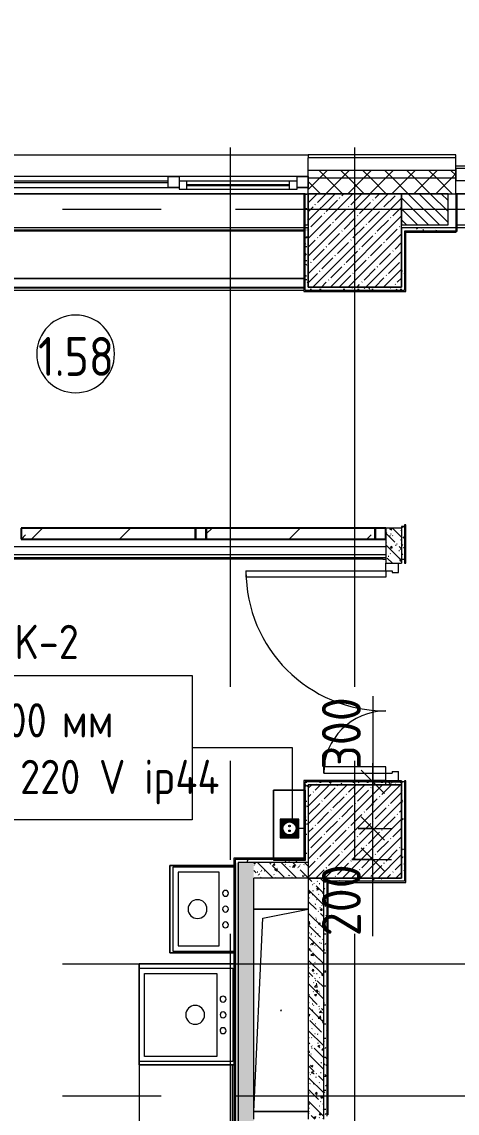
# Model space of a CAD drawing. Header units: millimetres. Extents: x 35881 to 234190, y -8553 to 29063.
# Drawn here: x 64319 to 67118, y 21189 to 28205 of the extents above; entities that cross this region are included whole.
import ezdxf

# ---------------------------------------------------------------- set-up
doc = ezdxf.new("R2010")
doc.units = ezdxf.units.MM
doc.linetypes.add('Осевая', pattern=[3175, 635, -476.25, 1587.5, -476.25])
for name, color, linetype, lineweight in [('A-ANNO-DIMS', 7, 'Continuous', 9), ('A-ANNO-DIMS-100', 7, 'Continuous', 9), ('A-AREA-IDEN', 7, 'Continuous', 9), ('A-DETL-GENF', 7, 'Continuous', 9), ('A-DOOR', 7, 'Continuous', 9), ('A-DOOR-1', 7, 'Continuous', 13), ('A-DOOR-FRAM', 7, 'Continuous', 13), ('A-GENM', 7, 'Continuous', 9), ('A-GLAZ', 7, 'Continuous', 9), ('A-GLAZ-1', 7, 'Continuous', 13), ('A-GLAZ-CURT', 7, 'Continuous', 9), ('A-GLAZ-CURT-1', 7, 'Continuous', 25), ('A-GLAZ-CWMG', 7, 'Continuous', 9), ('A-GLAZ-CWMG-1', 7, 'Continuous', 25), ('A-WALL', 7, 'Continuous', 9), ('E-ELEC-FIXT-IDEN', 7, 'Continuous', 9), ('I-WALL', 7, 'Continuous', 9), ('P-SANR-FIXT', 7, 'Continuous', 9), ('S-COLS', 7, 'Continuous', 9), ('Оси', 7, 'Continuous', 9), ('Оси-2', 7, 'Осевая', 9), ('Электрические приборы', 7, 'Continuous', 9)]:
    doc.layers.add(name, color=color, linetype=linetype, lineweight=lineweight)
for name, color, linetype, lineweight, true_color in [('A-WALL-1', 7, 'Continuous', 9, 0x3c3c3c), ('A-WALL-FNSH-1', 7, 'Continuous', 9, 0x3c3c3c), ('I-FURN-1', 7, 'Continuous', 9, 0xf0f0f0), ('Оси розеток', 7, 'Continuous', 9, 0xff1e23)]:
    doc.layers.add(name, color=color, linetype=linetype, lineweight=lineweight, true_color=true_color)
doc.styles.add('GOST Common', font='GOST_Common.ttf', dxfattribs={"width": 0.9, "height": 220})
doc.styles.add('GOST Common_1', font='GOST_Common.ttf', dxfattribs={"width": 0.9, "height": 250})
doc.styles.add('ISOCPEUR', font='isocpeur.ttf', dxfattribs={"width": 0.9, "height": 250})
doc.dimstyles.new('ISO-2_5_0_9К_БОЛЬШОЙ_2', dxfattribs={"dimscale": 304.8, "dimtxt": 248.995294, "dimasz": 0.492126, "dimexe": 0.393701, "dimexo": 0.984252, "dimgap": 0, "dimtad": 1, "dimdec": 0, "dimrnd": 10, "dimzin": 0, "dimdsep": 46, "dimtxsty": 'ISOCPEUR', "dimblk1": 'OBLIQUE', "dimblk2": 'OBLIQUE', "dimsah": 1, "dimcen": 0.09, "dimdle": 0.393701, "dimazin": 0, "dimtfac": 1, "dimtdec": 4, "dimtix": 1, "dimtmove": 1, "dimatfit": 3, "dimfxl": 1, "dimtvp": 1, "dimtolj": 1, "dimtzin": 0, "dimarcsym": 2})
pattern_1 = [(45, (0, 0), (-57.02463, 57.02463), []), (45, (57.025, 0), (-57.02463, 57.02463), [100.806, -20.161, 3.353, -16.808])]
pattern_2 = [(135, (0, 0), (-75.43415, -75.43415), [106.68, -17.78, 3.556, -17.78]), (135, (0, 75.39), (-75.43415, -75.43415), []), (50, (0, 0), (127.52922, -11.15758), [13.335, -146.685]), (355, (0, 0), (-24.66966, 133.74002), [10.668, -117.348]), (100.451, (10.63, -0.93), (102.85973, 122.58178), [11.333, -124.663]), (46.184, (0, 35.56), (189.75516, -29.43036), [20.002, -220.027]), (96.636, (15.81, 33.1), (166.1822, 173.1996), [17, -186.995]), (351.184, (0, 35.56), (166.18393, 173.1976), [16.002, -176.022]), (21, (17.78, 26.67), (106.13027, -71.58603), [13.335, -146.685]), (326, (17.78, 26.67), (43.26188, 128.93175), [10.668, -117.348]), (71.451, (26.62, 20.7), (149.39198, 57.34505), [11.333, -124.663]), (37.5, (0, 0), (2.162228, 59.188357), [3.353, -112.573, 3.353, -115.773, -117.792]), (37.5, (0, 0), (2.162228, 59.188357), [-235.052, 3.353, -114.44]), (7.5, (0, 0), (46.77386, 70.12615), [3.353, -64.567, 3.353, -109.906, -44.894]), (7.5, (0, 0), (46.77386, 70.12615), [-181.178, 3.353, -41.542]), (327.5, (-39.65, 0), (94.91367, -4.010093), [3.353, -41.097, 3.353, -135.331, -184.023]), (327.5, (-39.65, 0), (94.91367, -4.010093), [-183.134, 3.353, -180.67]), (317.5, (-57.43, 0), (103.69057, 17.79882), [3.353, -54.432, 3.353, -88.748, -130.683]), (317.5, (-57.43, 0), (103.69057, 17.79882), [-149.885, 3.353, -127.33])]
pattern_3 = [(45, (0, 0), (-70.71068, 70.71068), []), (135, (0, 0), (-70.71068, -70.71068), [])]
pattern_4 = [(0, (0, 0), (121.92, 30.48), [10.058, -81.382, 10.058, -81.382, -487.68]), (0, (0, 0), (121.92, 30.48), [-182.88, 10.058, -172.822, 10.058, -81.382, -213.36]), (0, (0, 0), (121.92, 30.48), [-457.2, 10.058, -50.902, 10.058, -142.342]), (120, (45.72, 15.24), (-87.356454, 90.345817), [10.058, -81.382, 10.058, -81.382, -487.68]), (120, (45.72, 15.24), (-87.356454, 90.345817), [-182.88, 10.058, -172.822, 10.058, -81.382, -213.36]), (120, (45.72, 15.24), (-87.356454, 90.345817), [-457.2, 10.058, -50.902, 10.058, -142.342]), (240, (60.96, 76.2), (-34.563546, -120.825817), [10.058, -81.382, 10.058, -81.382, -487.68]), (240, (60.96, 76.2), (-34.563546, -120.825817), [-182.88, 10.058, -172.822, 10.058, -81.382, -213.36]), (240, (60.96, 76.2), (-34.563546, -120.825817), [-457.2, 10.058, -50.902, 10.058, -142.342])]

# ---------------------------------------------------------------- blocks, each defined once
blk = doc.blocks.new('Системная панель - Стекло - 70мм-31693610-План размещения напольных электротехнических лючков и розеток 1 этажа в осях 12-23')
at = {"layer": 'A-GLAZ-CURT'}
h = blk.add_hatch(dxfattribs=at)
h.set_pattern_fill('FP_23', color=256, style=0, pattern_type=2)
h.set_pattern_definition([(225, (66147.5, 24815), (282.8427, -282.8427), [200, -600]), (225, (66347.5, 24915), (282.8427, -282.8427), [600, -200]), (225, (65947.5, 25015), (282.8427, -282.8427), [200, -600])])
h.paths.add_polyline_path([(-542.5, 35), (-542.5, -35), (542.5, -35), (542.5, 35), (144.8, 35)])
at = {"layer": 'A-GLAZ-CURT-1'}
for p, q in [((542.5, 35), (-542.5, 35)), ((-542.5, 35), (-542.5, -35)), ((542.5, -35), (542.5, 35)), ((-542.5, -35), (542.5, -35))]:
    blk.add_line(p, q, dxfattribs=at)
blk = doc.blocks.new('Системная панель - Стекло - 70мм-V27-План размещения напольных электротехнических лючков и розеток 1 этажа в осях 12-23')
at = {"layer": 'A-GLAZ-CURT'}
h = blk.add_hatch(dxfattribs=at)
h.set_pattern_fill('FP_39', color=256, style=0, pattern_type=2)
h.set_pattern_definition([(225, (64975, 24815), (282.8427, -282.8427), [200, -600]), (225, (65175, 24915), (282.8427, -282.8427), [600, -200]), (225, (64775, 25015), (282.8427, -282.8427), [200, -600])])
h.paths.add_polyline_path([(-560, 35), (-560, -35), (560, -35), (560, 35), (427.1, 35)])
at = {"layer": 'A-GLAZ-CURT-1'}
for p, q in [((560, 35), (-560, 35)), ((-560, 35), (-560, -35)), ((560, -35), (560, 35)), ((-560, -35), (560, -35))]:
    blk.add_line(p, q, dxfattribs=at)
blk = doc.blocks.new('Прямоугольный импост - 50 x 70 мм-23766079-План размещения напольных электротехнических лючков и розеток 1 этажа в осях 12-23')
at = {"layer": 'A-GLAZ-CWMG-1'}
for p, q in [((-35, 35), (35, 35)), ((-35, -35), (-35, 35)), ((35, 35), (35, -35)), ((35, -35), (-35, -35))]:
    blk.add_line(p, q, dxfattribs=at)
blk = doc.blocks.new('120_Окно_СКБ_3Ст - 120_Окно_СКБ_3Ст_5100-21641134-План размещения напольных электротехнических лючков и розеток 1 этажа в осях 12-23')
at = {"layer": 'A-GLAZ'}
for p, q in [((2550, -5), (-2550, -5)), ((-2430, -55), (-1770, -55)), ((-1770, -65), (-2430, -65)), ((1650, -35), (-1650, -35)), ((1650, -45), (-1650, -45)), ((1770, -55), (2430, -55)), ((2430, -65), (1770, -65)), ((-2550, -75), (-2480, -75)), ((-1720, -75), (1720, -75)), ((2480, -75), (2550, -75))]:
    blk.add_line(p, q, dxfattribs=at)
at = {"layer": 'A-GLAZ-1'}
for p, q in [((-2550, -75), (-2550, -5)), ((-2550, -5), (-2480, -5)), ((-2480, -5), (-2480, -75)), ((-1720, -35), (-2480, -35)), ((-2480, -35), (-2480, -85)), ((-2430, -85), (-2430, -35)), ((-1770, -85), (-1770, -35)), ((-1720, -75), (-1720, -5)), ((-1720, -5), (-1650, -5)), ((-1720, -85), (-1720, -35)), ((-1650, -5), (-1650, -75)), ((1650, -75), (1650, -5)), ((1650, -5), (1720, -5)), ((1720, -5), (1720, -75)), ((2480, -35), (1720, -35)), ((1720, -35), (1720, -85)), ((1770, -85), (1770, -35)), ((2430, -85), (2430, -35)), ((2480, -75), (2480, -5)), ((2480, -5), (2550, -5)), ((2480, -85), (2480, -35)), ((2550, -5), (2550, -75)), ((-2480, -75), (-2550, -75)), ((-2480, -85), (-1720, -85)), ((-1650, -75), (-1720, -75)), ((1720, -75), (1650, -75)), ((1720, -85), (2480, -85)), ((2550, -75), (2480, -75))]:
    blk.add_line(p, q, dxfattribs=at)
blk = doc.blocks.new('110_Дверь_СКБ_1Ст_Наружная - ДН-2д_л__ Дверь из подвала ЛК _900 мм в свету_ 3300-22851703-План размещения напольных электротехнических лючков и розеток 1 этажа в осях 12-23')
at = {"layer": 'A-DOOR'}
blk.add_arc((489.5, 50), 940, 90, 180, dxfattribs=at)
at = {"layer": 'A-DOOR-1'}
for p, q in [((489.5, 990), (449.5, 990)), ((449.5, 50), (449.5, 990)), ((489.5, 990), (489.5, 50)), ((489.5, 50), (449.5, 50))]:
    blk.add_line(p, q, dxfattribs=at)
at = {"layer": 'A-DOOR-FRAM'}
for p, q in [((-530.5, 50), (-530.5, -30)), ((-530.5, 50), (-450.5, 50)), ((-450.5, 50), (-450.5, 10)), ((-440.5, 10), (-450.5, 10)), ((-440.5, 10), (-440.5, -30)), ((479.5, 10), (479.5, -30)), ((489.5, 10), (479.5, 10)), ((489.5, 50), (489.5, 10)), ((489.5, 50), (569.5, 50)), ((569.5, 50), (569.5, -30)), ((-530.5, -30), (-440.5, -30)), ((479.5, -30), (569.5, -30))]:
    blk.add_line(p, q, dxfattribs=at)
blk = doc.blocks.new('110_Дверь_СКБ_2Ст - Д-10а_ СОШ_Дв_1450x2100h_Горячий цех-25784455-План размещения напольных электротехнических лючков и розеток 1 этажа в осях 12-23')
at = {"layer": 'A-DOOR'}
for centre, radius, start, end in [((662.5, 50), 900, 90, 180), ((-637.5, 50), 400, 0, 90)]:
    blk.add_arc(centre, radius, start, end, dxfattribs=at)
at = {"layer": 'A-DOOR-1'}
for p, q in [((662.5, 950), (622.5, 950)), ((622.5, 50), (622.5, 950)), ((662.5, 950), (662.5, 50)), ((-637.5, 450), (-597.5, 450)), ((-637.5, 450), (-637.5, 50)), ((-597.5, 50), (-597.5, 450)), ((-637.5, 50), (-597.5, 50)), ((662.5, 50), (622.5, 50))]:
    blk.add_line(p, q, dxfattribs=at)
at = {"layer": 'A-DOOR-FRAM'}
for p, q in [((-687.5, 50), (-687.5, -30)), ((-687.5, 50), (-637.5, 50)), ((-637.5, 50), (-637.5, 10)), ((-627.5, 10), (-637.5, 10)), ((-627.5, 10), (-627.5, -30)), ((652.5, 10), (652.5, -30)), ((662.5, 10), (652.5, 10)), ((662.5, 50), (662.5, 10)), ((662.5, 50), (712.5, 50)), ((712.5, 50), (712.5, -30)), ((-687.5, -30), (-627.5, -30)), ((652.5, -30), (712.5, -30))]:
    blk.add_line(p, q, dxfattribs=at)
blk = doc.blocks.new('Прямоугольный импост - 50 x 70 мм-23766160-План размещения напольных электротехнических лючков и розеток 1 этажа в осях 12-23')
at = {"layer": 'A-GLAZ-CWMG-1'}
for p, q in [((0, 35), (-70, 35)), ((-70, 35), (-70, -35)), ((0, -35), (0, 35)), ((-70, -35), (0, -35))]:
    blk.add_line(p, q, dxfattribs=at)
blk = doc.blocks.new('GM_Отверстие прямоугольное _в плите_ - Отверстие-23880434-План размещения напольных электротехнических лючков и розеток 1 этажа в осях 12-23')
at = {"layer": 'A-GENM'}
for p, q in [((-175, 650), (175, 650)), ((175, 650), (-175, 650)), ((-116.7, 591.7), (175, 650)), ((-175, -650), (-116.7, 591.7)), ((175, -650), (-175, -650)), ((-175, -650), (175, -650))]:
    blk.add_line(p, q, dxfattribs=at)
for start, end in [(360, 180), (180, 360)]:
    blk.add_arc((0, 0), 2.5, start, end, dxfattribs=at)
blk = doc.blocks.new('Стол базовый прямоугольный - 1_8п-25625871-План размещения напольных электротехнических лючков и розеток 1 этажа в осях 12-23')
at = {"layer": 'I-FURN-1'}
for p, q in [((500, 300), (-500, 300)), ((-500, 300), (-500, -300)), ((500, -300), (500, 300)), ((-500, -300), (500, -300))]:
    blk.add_line(p, q, dxfattribs=at)
blk = doc.blocks.new('Мойка кухонная - Мойка Steel Hammer SH R 5151 GLOWE 2-V162-План размещения напольных электротехнических лючков и розеток 1 этажа в осях 12-23')
at = {"layer": 'P-SANR-FIXT'}
for p, q in [((-270, -8), (-270, -400)), ((270, -400), (270, -8)), ((236.1, -102.3), (-236.6, -102.3)), ((-236.6, -102.3), (-236.6, -366.4)), ((236.1, -366.4), (236.1, -102.3)), ((-270, -400), (270, -400)), ((-236.6, -366.4), (236.1, -366.4))]:
    blk.add_line(p, q, dxfattribs=at)
for centre, radius, start, end in [((-101.6, -61.9), 19, 90, 180), ((-101.6, -61.9), 19, 180, 270), ((-101.6, -61.9), 19, 360, 90), ((-101.6, -61.9), 19.1, 270, 360), ((0, -61.9), 19, 360, 180), ((0, -61.9), 19, 180, 360), ((101.6, -61.9), 19.1, 360, 180), ((101.6, -61.9), 19.1, 180, 360), ((0, -241.3), 60.5, 360, 180), ((0, -241.3), 60.5, 180, 360)]:
    blk.add_arc(centre, radius, start, end, dxfattribs=at)
blk = doc.blocks.new('Мойка кухонная - Мойка Steel Hammer SH R 5151 GLOWE 4-25623908-План размещения напольных электротехнических лючков и розеток 1 этажа в осях 12-23')
at = {"layer": 'P-SANR-FIXT'}
for p, q in [((-300, 600), (300, 600)), ((-300, 0), (-300, 600)), ((-266.6, 566.4), (266.1, 566.4)), ((-266.6, 102.3), (-266.6, 566.4)), ((266.1, 566.4), (266.1, 102.3)), ((300, 600), (300, 0)), ((266.1, 102.3), (-266.6, 102.3)), ((300, 0), (-300, 0))]:
    blk.add_line(p, q, dxfattribs=at)
for centre, radius, start, end in [((0, 241.3), 60.5, 0, 180), ((0, 241.3), 60.5, 180, 0), ((-101.6, 61.9), 19, 90, 180), ((-101.6, 61.9), 19.1, 0, 90), ((0, 61.9), 19, 0, 180), ((101.6, 61.9), 19.1, 0, 180), ((-101.6, 61.9), 19, 180, 270), ((-101.6, 61.9), 19, 270, 0), ((0, 61.9), 19, 180, 0), ((101.6, 61.9), 19.1, 180, 0)]:
    blk.add_arc(centre, radius, start, end, dxfattribs=at)
blk = doc.blocks.new('Блок Розеток и Выключателей - Блок Розеток и Выключателей_SK2-27368982-План размещения напольных электротехнических лючков и розеток 1 этажа в осях 12-23')
at = {"layer": 'A-DETL-GENF'}
for p, q in [((60, 160), (-60, 160)), ((-60, 160), (-60, 40)), ((-55.2, 44.8), (-55.2, 155.2)), ((55.2, 155.2), (-55.2, 155.2)), ((-52.8, 47.2), (-52.8, 152.8)), ((52.8, 152.8), (-52.8, 152.8)), ((50.4, 150.4), (-50.4, 150.4)), ((-50.4, 49.6), (-50.4, 150.4)), ((48, 148), (-48, 148)), ((-48, 52), (-48, 148)), ((45.6, 145.6), (-45.6, 145.6)), ((-45.6, 54.4), (-45.6, 145.6)), ((-9.6, 143.2), (-43.2, 143.2)), ((-43.2, 143.2), (-43.2, 107.2)), ((-16.8, 140.8), (-40.8, 140.8)), ((-40.8, 140.8), (-40.8, 116.8)), ((9.6, 143.2), (43.2, 143.2)), ((16.8, 140.8), (40.8, 140.8)), ((40.8, 140.8), (40.8, 116.8)), ((43.2, 143.2), (43.2, 107.2)), ((45.6, 54.4), (45.6, 145.6)), ((48, 52), (48, 148)), ((50.4, 49.6), (50.4, 150.4)), ((52.8, 47.2), (52.8, 152.8)), ((55.2, 44.8), (55.2, 155.2)), ((60, 40), (60, 160)), ((-43.2, 56.8), (-43.2, 92.8)), ((-40.8, 59.2), (-40.8, 83.2)), ((-21.6, 138.4), (-38.4, 138.4)), ((-38.4, 138.4), (-38.4, 121.6)), ((-38.4, 61.6), (-38.4, 78.4)), ((-26.4, 136), (-36, 136)), ((-36, 136), (-36, 126.4)), ((-36, 64), (-36, 73.6)), ((-28.8, 133.6), (-33.6, 133.6)), ((-33.6, 133.6), (-33.6, 128.8)), ((-33.6, 66.4), (-33.6, 71.2)), ((21.6, 138.4), (38.4, 138.4)), ((26.4, 136), (36, 136)), ((28.8, 133.6), (33.6, 133.6)), ((33.6, 133.6), (33.6, 128.8)), ((33.6, 66.4), (33.6, 71.2)), ((36, 136), (36, 126.4)), ((36, 64), (36, 73.6)), ((38.4, 138.4), (38.4, 121.6)), ((38.4, 61.6), (38.4, 78.4)), ((40.8, 59.2), (40.8, 83.2)), ((43.2, 56.8), (43.2, 92.8)), ((-60, 40), (60, 40)), ((55.2, 44.8), (-55.2, 44.8)), ((52.8, 47.2), (-52.8, 47.2)), ((50.4, 49.6), (-50.4, 49.6)), ((48, 52), (-48, 52)), ((45.6, 54.4), (-45.6, 54.4)), ((-9.6, 56.8), (-43.2, 56.8)), ((-16.8, 59.2), (-40.8, 59.2)), ((-21.6, 61.6), (-38.4, 61.6)), ((-26.4, 64), (-36, 64)), ((-28.8, 66.4), (-33.6, 66.4)), ((9.6, 56.8), (43.2, 56.8)), ((16.8, 59.2), (40.8, 59.2)), ((21.6, 61.6), (38.4, 61.6)), ((26.4, 64), (36, 64)), ((28.8, 66.4), (33.6, 66.4))]:
    blk.add_line(p, q, dxfattribs=at)
for centre, radius in [((0, 100), 42), ((-15.6, 100), 4.8), ((15.6, 100), 4.8)]:
    blk.add_circle(centre, radius, dxfattribs=at)
at = {"layer": 'Оси розеток'}
blk.add_line((0, 0), (0, 40), dxfattribs=at)
blk = doc.blocks.new('Зашивка приборов отопления10 - Зашивка приборов отопления-33278020-План размещения напольных электротехнических лючков и розеток 1 этажа в осях 12-23')
at = {"layer": 'A-WALL'}
for p, q in [((51870, 26880), (51850, 26880)), ((56922, 26880), (51878, 26880)), ((51578, 26555), (56922, 26555)), ((56922, 26555), (51578, 26555)), ((51578, 26480), (56922, 26480))]:
    blk.add_line(p, q, dxfattribs=at)
blk = doc.blocks.new('Марка_Помещения - Номер-25198446-План размещения напольных электротехнических лючков и розеток 1 этажа в осях 12-23')
at = {"layer": 'A-AREA-IDEN'}
for start, end in [(360, 180), (180, 360)]:
    blk.add_arc((0, 0), 2.5, start, end, dxfattribs=at)
blk = doc.blocks.new('DIMBLOCK60-План размещения напольных электротехнических лючков и розеток 1 этажа в осях 12-23')
at = {"layer": 'A-ANNO-DIMS-100', "lineweight": 20}
for p, q in [((66575.4, 23019.8), (66500.4, 23094.8)), ((66575.4, 23019.8), (66650.4, 22944.8)), ((66575.4, 22820), (66500.4, 22895)), ((66575.4, 22820), (66650.4, 22745))]:
    blk.add_line(p, q, dxfattribs=at)
at = {"layer": 'A-ANNO-DIMS-100'}
for p, q in [((66481, 23019.8), (66695.4, 23019.8)), ((66575.4, 23019.8), (66481, 23019.8)), ((66575.4, 22700), (66575.4, 23019.8)), ((66575.4, 22900.9), (66575.4, 22919.9)), ((66575.4, 22326.8), (66575.4, 22900.9)), ((66440, 22820), (66695.4, 22820)), ((66575.4, 22820), (66440, 22820))]:
    blk.add_line(p, q, dxfattribs=at)
at = {"layer": 'A-ANNO-DIMS-100', "color": 0, "insert": (66248.7, 22326.8), "char_height": 250, "width": 568.858, "attachment_point": 1, "rotation": 90, "line_spacing_factor": 1.149209, "style": 'ISOCPEUR'}
blk.add_mtext('200', dxfattribs=at)
blk = doc.blocks.new('_Oblique')
at = {"color": 0, "linetype": 'ByBlock', "lineweight": -2}
blk.add_line((-0.5, -0.5), (0.5, 0.5), dxfattribs=at)
blk = doc.blocks.new('DIMBLOCK61-План размещения напольных электротехнических лючков и розеток 1 этажа в осях 12-23')
at = {"layer": 'A-ANNO-DIMS-100'}
for p, q in [((66575.4, 23870.5), (66575.4, 23296.4)), ((66575.4, 23019.8), (66575.4, 23440)), ((66769.3, 23320), (66455.4, 23320)), ((66575.4, 23320), (66769.3, 23320)), ((66575.4, 23296.4), (66575.4, 23169.9)), ((66481, 23019.8), (66695.4, 23019.8)), ((66575.4, 23019.8), (66481, 23019.8))]:
    blk.add_line(p, q, dxfattribs=at)
at = {"layer": 'A-ANNO-DIMS-100', "lineweight": 20}
for p, q in [((66575.4, 23320), (66500.4, 23395)), ((66575.4, 23320), (66650.4, 23245)), ((66575.4, 23019.8), (66500.4, 23094.8)), ((66575.4, 23019.8), (66650.4, 22944.8))]:
    blk.add_line(p, q, dxfattribs=at)
at = {"layer": 'A-ANNO-DIMS-100', "color": 0, "insert": (66248.7, 23396.4), "char_height": 250, "width": 568.858, "attachment_point": 1, "rotation": 90, "line_spacing_factor": 1.149209, "style": 'ISOCPEUR'}
blk.add_mtext('300', dxfattribs=at)

msp = doc.modelspace()

# ---------------------------------------------------------------- hatches: boundary and pattern name
at = {"layer": 'A-WALL'}
h = msp.add_hatch(dxfattribs=at)
h.set_pattern_fill('FP_17', color=256, style=0, pattern_type=2)
h.set_pattern_definition(pattern_3)
h.paths.add_polyline_path([(84490.7, 27200), (84490.7, 27250), (80350, 27250), (80350, 27200)])
h.paths.add_polyline_path([(77250, 27200), (77250, 27250), (76350, 27250), (76350, 27200)])
h.paths.add_polyline_path([(74250, 27200), (74250, 27250), (72910, 27250), (72910, 27200), (73176.6, 27200)])
h.paths.add_polyline_path([(70810, 27200), (70810, 27250), (68210, 27250), (68210, 27200)])
h.paths.add_polyline_path([(67110, 27200), (67110, 27250), (66160, 27250), (66160, 27200)])
h.paths.add_polyline_path([(61060, 27200), (61060, 27250), (60005, 27250), (60005, 27200)])
h.paths.add_polyline_path([(57705, 27200), (57705, 27250), (56860, 27250), (56860, 27200)])
h.paths.add_polyline_path([(53860, 27200), (54760, 27200), (54760, 27250), (53860, 27250)])
h.paths.add_polyline_path([(51760, 27200), (51760, 27250), (50860, 27250), (50860, 27200)])
h.paths.add_polyline_path([(48760, 27200), (48760, 27250), (47660, 27250), (47660, 27200)])
h.paths.add_polyline_path([(44560, 27200), (44560, 27250), (42160, 27250), (42160, 27200), (44081, 27200)])
h = msp.add_hatch(dxfattribs=at)
h.set_pattern_fill('FP_17', color=256, style=0, pattern_type=2)
h.set_pattern_definition(pattern_3)
h.paths.add_polyline_path([(84490.7, 27100), (84490.7, 27200), (80350, 27200), (80350, 27100), (80650, 27100)])
h.paths.add_polyline_path([(77250, 27100), (77250, 27200), (76350, 27200), (76350, 27100), (76750, 27100)])
h.paths.add_polyline_path([(74250, 27100), (74250, 27200), (72910, 27200), (72910, 27100), (74040, 27100)])
h.paths.add_polyline_path([(70810, 27100), (70810, 27200), (68210, 27200), (68210, 27100), (70310, 27100)])
h.paths.add_polyline_path([(66760, 27100), (67110, 27100), (67110, 27200), (66160, 27200), (66160, 27100)])
h.paths.add_polyline_path([(61060, 27100), (61060, 27200), (60005, 27200), (60005, 27100), (60760, 27100)])
h.paths.add_polyline_path([(57705, 27100), (57705, 27200), (56860, 27200), (56860, 27100)])
h.paths.add_polyline_path([(54760, 27100), (54760, 27200), (53860, 27200), (53860, 27100), (54160, 27100)])
h.paths.add_polyline_path([(51760, 27100), (51760, 27200), (50860, 27200), (50860, 27100)])
h.paths.add_polyline_path([(48760, 27100), (48760, 27200), (47660, 27200), (47660, 27100), (48160, 27100)])
h.paths.add_polyline_path([(44560, 27100), (44560, 27200), (42160, 27200), (42160, 27100), (44081, 27100)])
h = msp.add_hatch(dxfattribs=at)
h.set_pattern_fill('FP_21', color=256, style=0, pattern_type=2)
h.set_pattern_definition([(135, (0, 0), (-35.35534, -35.35534), [])])
h.paths.add_polyline_path([(80450.5, 26900), (80650, 26900), (80650, 27100), (80350, 27100), (80350, 26900)])
h.paths.add_polyline_path([(76750, 26900), (76750, 27100), (76350, 27100), (76350, 26900)])
h.paths.add_polyline_path([(73540, 26900), (73540, 27100), (72910, 27100), (72910, 26900), (73176.6, 26900)])
h.paths.add_polyline_path([(74040, 26900), (74250, 26900), (74250, 27100), (74040, 27100), (74040, 27013.1)])
h.paths.add_polyline_path([(70267, 26900), (70310, 26900), (70310, 27100), (68206, 27100), (68206, 26900), (69539.7, 26900)])
h.paths.add_polyline_path([(67060, 26900), (67060, 27100), (66760, 27100), (66760, 26900)])
h.paths.add_polyline_path([(61060, 26900), (61060, 27100), (60760, 27100), (60760, 26900), (60811, 26900)])
h.paths.add_polyline_path([(60160, 26900), (60160, 27100), (60005, 27100), (60005, 26900), (60083.6, 26900)])
h.paths.add_polyline_path([(57550, 26900), (57705, 26900), (57705, 27100), (56860, 27100), (56860, 26900), (57537.7, 26900)])
h.paths.add_polyline_path([(53900.7, 26900), (54160, 26900), (54160, 27100), (53860, 27100), (53860, 26900)])
h.paths.add_polyline_path([(51354.9, 26900), (51760, 26900), (51760, 27100), (50860, 27100), (50860, 26900), (50991.2, 26900)])
h.paths.add_polyline_path([(47717.9, 26900), (48160, 26900), (48160, 27100), (47660, 27100), (47660, 26900)])
h.paths.add_polyline_path([(44560, 26900), (44560, 27100), (42760, 27100), (42760, 26900), (44081, 26900)])
at = {"layer": 'I-WALL'}
h = msp.add_hatch(dxfattribs=at)
h.set_pattern_fill('FP_58', color=256, style=0, pattern_type=2)
h.set_pattern_definition(pattern_4)
h.paths.add_polyline_path([(66160, 26900), (66160, 27100), (66140, 27100), (66140, 26900)])
h = msp.add_hatch(dxfattribs=at)
h.set_pattern_fill('FP_58', color=256, style=0, pattern_type=2)
h.set_pattern_definition(pattern_4)
h.paths.add_polyline_path([(66160, 26860), (66160, 26880), (66140, 26880), (66140, 26860)])
h.paths.add_polyline_path([(60780, 26860), (61060, 26860), (61060, 26880), (60780, 26880)])
h = msp.add_hatch(dxfattribs=at)
h.set_pattern_fill('FP_58', color=256, style=0, pattern_type=2)
h.set_pattern_definition(pattern_4)
h.paths.add_polyline_path([(66760, 26500), (66780, 26500), (66780, 26880), (66760, 26880)])
h = msp.add_hatch(dxfattribs=at)
h.set_pattern_fill('FP_58', color=256, style=0, pattern_type=2)
h.set_pattern_definition(pattern_4)
h.paths.add_polyline_path([(68310, 26860), (68310, 26880), (68210, 26880), (68210, 26860), (68290, 26860)])
h.paths.add_polyline_path([(66780, 26860), (67111, 26860), (67110, 26880), (66780, 26880)])
h = msp.add_hatch(dxfattribs=at)
h.set_pattern_fill('FP_58', color=256, style=0, pattern_type=2)
h.set_pattern_definition(pattern_4)
h.paths.add_polyline_path([(66140, 26480), (66160, 26480), (66160, 26860), (66140, 26859)])
h = msp.add_hatch(dxfattribs=at)
h.set_pattern_fill('FP_58', color=256, style=0, pattern_type=2)
h.set_pattern_definition(pattern_4)
h.paths.add_polyline_path([(66160, 26480), (66780, 26480), (66780, 26500), (66160, 26500)])
h = msp.add_hatch(dxfattribs=at)
h.set_pattern_fill('FP_22', color=256, style=0, pattern_type=2)
h.set_pattern_definition(pattern_2)
h.paths.add_polyline_path([(66760, 23300), (66760, 23325), (66660, 23325), (66660, 23300)])
h.paths.add_polyline_path([(66660, 24725), (66760, 24725), (66760, 24950), (66660, 24950)])
h = msp.add_hatch(dxfattribs=at)
h.set_pattern_fill('FP_58', color=256, style=0, pattern_type=2)
h.set_pattern_definition(pattern_4)
h.paths.add_polyline_path([(66780, 22700), (66780, 23320), (66760, 23320), (66760, 22700)])
h.paths.add_polyline_path([(66760, 24750), (66780, 24750), (66780, 24960), (66760, 24960)])
h = msp.add_hatch(dxfattribs=at)
h.set_pattern_fill('FP_58', color=256, style=0, pattern_type=2)
h.set_pattern_definition(pattern_4)
h.paths.add_polyline_path([(66640, 23300), (66660, 23300), (66660, 23328), (66640, 23328), (66640, 23320)])
h.paths.add_polyline_path([(66660, 24750), (66660, 24760), (66640, 24760), (66640, 24750)])
h = msp.add_hatch(dxfattribs=at)
h.set_pattern_fill('FP_58', color=256, style=0, pattern_type=2)
h.set_pattern_definition(pattern_4)
h.paths.add_polyline_path([(66640, 23300), (66640, 23320), (66140, 23320), (66140, 23300), (66160, 23300)])
h = msp.add_hatch(dxfattribs=at)
h.set_pattern_fill('FP_58', color=256, style=0, pattern_type=2)
h.set_pattern_definition(pattern_4)
h.paths.add_polyline_path([(66160, 22800), (66160, 23300), (66140, 23300), (66140, 22800)])
h = msp.add_hatch(dxfattribs=at)
h.set_pattern_fill('FP_58', color=256, style=0, pattern_type=2)
h.set_pattern_definition(pattern_4)
h.paths.add_polyline_path([(65710, 22800), (66140, 22800), (66140, 22820), (65690, 22820), (65690, 22800)])
h = msp.add_hatch(dxfattribs=at)
h.set_pattern_fill('FP_58', color=256, style=0, pattern_type=2)
h.set_pattern_definition(pattern_4)
h.paths.add_polyline_path([(65710, 15530), (65710, 15670), (65690, 15670), (65690, 15530)])
h.paths.add_polyline_path([(65710, 16530), (65710, 22800), (65690, 22800), (65690, 16530)])
h = msp.add_hatch(dxfattribs=at)
h.set_pattern_fill('FP_22', color=256, style=0, pattern_type=2)
h.set_pattern_definition(pattern_2)
h.paths.add_polyline_path([(65810, 15550), (65810, 15750), (65710, 15750), (65710, 15550)])
h.paths.add_polyline_path([(65810, 16450), (65810, 22800), (65710, 22800), (65710, 16450)])
h = msp.add_hatch(dxfattribs=at)
h.set_pattern_fill('FP_22', color=256, style=0, pattern_type=2)
h.set_pattern_definition(pattern_2)
h.paths.add_polyline_path([(65810, 22700), (66160, 22700), (66160, 22800), (65810, 22800), (65810, 22750.6)])
h = msp.add_hatch(dxfattribs=at)
h.set_pattern_fill('FP_22', color=256, style=0, pattern_type=2)
h.set_pattern_definition(pattern_2)
h.paths.add_polyline_path([(66260, 21150), (66260, 22700), (66160, 22700), (66160, 21150)])
h = msp.add_hatch(dxfattribs=at)
h.set_pattern_fill('FP_58', color=256, style=0, pattern_type=2)
h.set_pattern_definition(pattern_4)
h.paths.add_polyline_path([(66260, 21170), (66280, 21170), (66280, 22700), (66260, 22700), (66260, 22141.6)])
h = msp.add_hatch(dxfattribs=at)
h.set_pattern_fill('FP_58', color=256, style=0, pattern_type=2)
h.set_pattern_definition(pattern_4)
h.paths.add_polyline_path([(66780, 22680), (66780, 22700), (66280, 22700), (66280, 22680), (66288, 22680)])
at = {"layer": 'S-COLS'}
h = msp.add_hatch(dxfattribs=at)
h.set_pattern_fill('FP_1', color=256, style=0, pattern_type=2)
h.set_pattern_definition(pattern_1)
h.paths.add_polyline_path([(66160, 26500), (66760, 26500), (66760, 27100), (66160, 27100), (66160, 27013.1)])
h = msp.add_hatch(dxfattribs=at)
h.set_pattern_fill('FP_1', color=256, style=0, pattern_type=2)
h.set_pattern_definition(pattern_1)
h.paths.add_polyline_path([(66160, 22700), (66760, 22700), (66760, 23300), (66160, 23300)])

# ---------------------------------------------------------------- linework, layer by layer
at = {"layer": 'A-WALL'}
for p, q in [((61060, 27350), (66160, 27350)), ((67110, 27330), (66160, 27330)), ((67110, 27250), (66160, 27250)), ((67110, 27280), (68210, 27280)), ((67110, 27200), (66160, 27200)), ((66132, 27100), (61088, 27100)), ((67060, 27100), (66760, 27100)), ((66760, 27100), (66760, 26900)), ((68202, 27100), (67118, 27100)), ((66140, 26480), (66140, 26859)), ((66788, 26860), (66780, 26860)), ((66780, 26860), (66780, 26500)), ((66640, 24750), (66640, 24760)), ((66140, 22820), (66140, 23300)), ((66640, 23320), (66640, 23328)), ((66280, 22680), (66280, 21170)), ((66780, 22680), (66280, 22680))]:
    msp.add_line(p, q, dxfattribs=at)
at = {"layer": 'A-WALL-1'}
for p, q in [((66160, 26900), (66160, 27330)), ((67110, 27100), (67110, 27330)), ((66140, 27100), (67110, 27100)), ((67060, 26900), (67060, 27100)), ((66140, 26900), (66160, 26900)), ((66160, 26880), (66140, 26880)), ((66160, 26500), (66160, 26880)), ((66760, 26900), (67060, 26900)), ((66760, 26880), (66760, 26500)), ((67111, 26880), (66760, 26880)), ((67111, 26860), (67111, 26880)), ((66140, 26480), (66780, 26480)), ((66760, 26500), (66160, 26500)), ((66760, 24950), (66660, 24950)), ((66660, 24950), (66660, 24725)), ((66780, 24960), (66760, 24960)), ((66760, 24960), (66760, 24725)), ((66660, 24760), (66640, 24760)), ((66640, 24750), (66660, 24750)), ((66660, 24725), (66760, 24725)), ((66760, 24750), (66780, 24750)), ((66640, 23320), (66140, 23320)), ((66160, 23300), (66160, 21150)), ((66160, 23300), (66760, 23300)), ((66660, 23328), (66640, 23328)), ((66660, 23300), (66660, 23328)), ((66760, 23325), (66660, 23325)), ((66760, 23325), (66760, 22700)), ((66780, 23320), (66760, 23320)), ((66140, 22820), (65690, 22820)), ((65690, 22820), (65690, 16530)), ((65710, 22800), (65710, 16530)), ((66160, 22800), (65710, 22800)), ((65810, 21150), (65810, 22700)), ((66760, 22700), (65810, 22700)), ((66260, 21150), (66260, 22700))]:
    msp.add_line(p, q, dxfattribs=at)
at = {"layer": 'A-WALL-FNSH-1'}
for p, q in [((67110, 27350), (66160, 27350)), ((66160, 27350), (66160, 27330)), ((67110, 27330), (67110, 27350)), ((66132, 27100), (66132, 26472)), ((66140, 27100), (66132, 27100)), ((66140, 26859), (66140, 27100)), ((67110, 27100), (67110, 26860)), ((67118, 27100), (67110, 27100)), ((67118, 26860), (67118, 27100)), ((66140, 26859), (66132, 26859)), ((66780, 26852), (67111, 26852)), ((66788, 26472), (66788, 26860)), ((67110, 26860), (66788, 26860)), ((67111, 26852), (67111, 26860)), ((67111, 26860), (67118, 26860)), ((66132, 26472), (66788, 26472)), ((66780, 26500), (66780, 26480)), ((66788, 24970.5), (66780, 24970.5)), ((66780, 24970.5), (66780, 24725)), ((66788, 24725), (66788, 24970.5)), ((66640, 24760), (60730, 24760)), ((60738, 24752), (66640, 24752)), ((66780, 24725), (66788, 24725)), ((66132, 23328), (66132, 22820)), ((66640, 23328), (66132, 23328)), ((66140, 23300), (66140, 23320)), ((66788, 23325), (66780, 23325)), ((66780, 23325), (66780, 22680)), ((66788, 22672), (66788, 23325)), ((65682, 22828), (65682, 16530)), ((66140, 22828), (65682, 22828)), ((66288, 21178), (66288, 22672)), ((66288, 22672), (66788, 22672))]:
    msp.add_line(p, q, dxfattribs=at)
at = {"layer": 'E-ELEC-FIXT-IDEN'}
for p, q in [((66060, 23538.2), (65414.2, 23538.2)), ((66060, 23079.8), (66060, 23538.2))]:
    msp.add_line(p, q, dxfattribs=at)
at = {"layer": 'E-ELEC-FIXT-IDEN', "flags": 128}
msp.add_lwpolyline([(63570.8, 24002.2), (65414.2, 24002.2), (65414.2, 23074.2), (63570.8, 23074.2)], close=True, dxfattribs=at)
at = {"layer": 'I-FURN-1'}
for p, q in [((66143.9, 23265), (65936.1, 23265)), ((65936.1, 23265), (65936.1, 22815)), ((65936.1, 22828), (65936.1, 23265)), ((65936.1, 23265), (66132, 23265)), ((66143.9, 22815), (66143.9, 23265)), ((65936.1, 22815), (66143.9, 22815)), ((65682, 22780.9), (65271.4, 22780.9)), ((65271.4, 22780.9), (65271.4, 22220.7)), ((65271.4, 22220.7), (65271.4, 22780.9)), ((65271.4, 22780.9), (65682, 22780.9)), ((65271.4, 22220.7), (65682, 22220.7)), ((65682, 22220.7), (65271.4, 22220.7)), ((65072.8, 22150), (65072.8, 21500.5)), ((65682, 22150), (65072.8, 22150)), ((65072.8, 22150), (65682, 22150)), ((65072.8, 21500.5), (65072.8, 22150)), ((65072.8, 21500.5), (65682, 21500.5)), ((65682, 21500.5), (65072.8, 21500.5))]:
    msp.add_line(p, q, dxfattribs=at)
at = {"layer": 'I-WALL'}
for p, q in [((61088, 27100), (66132, 27100)), ((67118, 27100), (68202, 27100)), ((66132, 26880), (61088, 26880)), ((67118, 26900), (68202, 26900)), ((68202, 26880), (67118, 26880)), ((61088, 26867), (66132, 26867)), ((66132, 26860), (61088, 26860)), ((66132, 26859), (61088, 26859)), ((60788, 26500), (66132, 26500)), ((66132, 26492), (60788, 26492)), ((66660, 24830), (60710, 24830)), ((60710, 24780), (66660, 24780))]:
    msp.add_line(p, q, dxfattribs=at)
at = {"layer": 'S-COLS'}
for p, q in [((66760, 27100), (66160, 27100)), ((66160, 27100), (66160, 26500)), ((66760, 26900), (66760, 27100)), ((66760, 26500), (66760, 26900)), ((66160, 26500), (66760, 26500)), ((66660, 23300), (66160, 23300)), ((66160, 23300), (66160, 22700)), ((66760, 23300), (66660, 23300)), ((66760, 22700), (66760, 23300)), ((66160, 22700), (66760, 22700))]:
    msp.add_line(p, q, dxfattribs=at)
at = {"layer": 'Оси'}
for p, q in [((65660, 24898.1), (65660, 27398.1)), ((66460, 24898.1), (66460, 27398.1))]:
    msp.add_line(p, q, dxfattribs=at)
at = {"layer": 'Оси-2'}
for p, q in [((39180.8, 27000), (82200, 27000)), ((65660, 593.7), (65660, 24898.1)), ((66460, 593.7), (66460, 24898.1)), ((39180.8, 22150), (82200, 22150)), ((39180.8, 21300), (82200, 21300))]:
    msp.add_line(p, q, dxfattribs=at)

# ---------------------------------------------------------------- block references
at = {"layer": 'A-AREA-IDEN', "xscale": 99.99999999999993, "yscale": 99.99999999999993, "zscale": 99.99999999999993}
msp.add_blockref('Марка_Помещения - Номер-25198446-План размещения напольных электротехнических лючков и розеток 1 этажа в осях 12-23', (64664.9, 26070.2), dxfattribs=at)
at = {"layer": 'A-DOOR'}
msp.add_blockref('110_Дверь_СКБ_1Ст_Наружная - ДН-2д_л__ Дверь из подвала ЛК _900 мм в свету_ 3300-22851703-План размещения напольных электротехнических лючков и розеток 1 этажа в осях 12-23', (67640.5, 27215), dxfattribs=at)
at = {"layer": 'A-DOOR', "rotation": 89.99999999999982}
msp.add_blockref('110_Дверь_СКБ_2Ст - Д-10а_ СОШ_Дв_1450x2100h_Горячий цех-25784455-План размещения напольных электротехнических лючков и розеток 1 этажа в осях 12-23', (66710, 24012.5), dxfattribs=at)
at = {"layer": 'A-GENM'}
msp.add_blockref('GM_Отверстие прямоугольное _в плите_ - Отверстие-23880434-План размещения напольных электротехнических лючков и розеток 1 этажа в осях 12-23', (65985, 21850), dxfattribs=at)
at = {"layer": 'A-GLAZ'}
msp.add_blockref('120_Окно_СКБ_3Ст - 120_Окно_СКБ_3Ст_5100-21641134-План размещения напольных электротехнических лючков и розеток 1 этажа в осях 12-23', (63610, 27215), dxfattribs=at)
at = {"layer": 'A-GLAZ-CURT', "rotation": 180}
for name, p in [('Системная панель - Стекло - 70мм-V27-План размещения напольных электротехнических лючков и розеток 1 этажа в осях 12-23', (64875, 24915)), ('Системная панель - Стекло - 70мм-31693610-План размещения напольных электротехнических лючков и розеток 1 этажа в осях 12-23', (66047.5, 24915))]:
    msp.add_blockref(name, p, dxfattribs=at)
at = {"layer": 'A-GLAZ-CWMG', "extrusion": (0, 0, -1)}
msp.add_blockref('Прямоугольный импост - 50 x 70 мм-23766079-План размещения напольных электротехнических лючков и розеток 1 этажа в осях 12-23', (-65470, 24915), dxfattribs=at)
at = {"layer": 'A-GLAZ-CWMG'}
msp.add_blockref('Прямоугольный импост - 50 x 70 мм-23766160-План размещения напольных электротехнических лючков и розеток 1 этажа в осях 12-23', (66660, 24915), dxfattribs=at)
at = {"layer": 'A-WALL'}
msp.add_blockref('Зашивка приборов отопления10 - Зашивка приборов отопления-33278020-План размещения напольных электротехнических лючков и розеток 1 этажа в осях 12-23', (9210, 0), dxfattribs=at)
at = {"layer": 'I-FURN-1', "rotation": 90.00000000000006}
msp.add_blockref('Стол базовый прямоугольный - 1_8п-25625871-План размещения напольных электротехнических лючков и розеток 1 этажа в осях 12-23', (65372.8, 21000), dxfattribs=at)
at = {"layer": 'P-SANR-FIXT'}
for name, p, rotation in [('Мойка кухонная - Мойка Steel Hammer SH R 5151 GLOWE 2-V162-План размещения напольных электротехнических лючков и розеток 1 этажа в осях 12-23', (65690, 22500.9), 269.999999999999), ('Мойка кухонная - Мойка Steel Hammer SH R 5151 GLOWE 4-25623908-План размещения напольных электротехнических лючков и розеток 1 этажа в осях 12-23', (65674.7, 21820.9), 90.00000000000064)]:
    msp.add_blockref(name, p, dxfattribs=dict(at, rotation=rotation))
at = {"layer": 'Электрические приборы', "rotation": 90.00000000000065}
msp.add_blockref('Блок Розеток и Выключателей - Блок Розеток и Выключателей_SK2-27368982-План размещения напольных электротехнических лючков и розеток 1 этажа в осях 12-23', (66140, 23019.8), dxfattribs=at)

# ---------------------------------------------------------------- texts
at = {"layer": 'A-AREA-IDEN', "insert": (64423.1, 26178.8), "char_height": 250, "width": 606.076, "attachment_point": 1, "style": 'GOST Common_1'}
msp.add_mtext('1.58', dxfattribs=at)
at = {"layer": 'E-ELEC-FIXT-IDEN', "char_height": 220, "attachment_point": 1, "style": 'GOST Common'}
for s, insert, width in [('SK-2', (64122.5, 24328.6), 707.088), ('H-2200 ', (63670.8, 23824.6), 1096.708), ('мм', (64575.7, 23824.6), 375.19), ('   1: 220 V ip44', (63670.8, 23460.8), 1984.177)]:
    msp.add_mtext(s, dxfattribs=dict(at, insert=insert, width=width))

# ---------------------------------------------------------------- dimensions: what is measured, and where the dimension line sits
at = {"layer": 'A-ANNO-DIMS'}
for base, p1, p2, override, picture, middle in [((66575.4, 23320), (66181, 23019.8), (66469.3, 23320), {"dimpost": '<>', "dimfxl": 416.181576}, 'DIMBLOCK61-План размещения напольных электротехнических лючков и розеток 1 этажа в осях 12-23', (66415.4, 23680.8)), ((66575.4, 23019.8), (66140, 22820), (66181, 23019.8), {"dimpost": '<>', "dimfxl": 204.007495}, 'DIMBLOCK60-План размещения напольных электротехнических лючков и розеток 1 этажа в осях 12-23', (66415.4, 22611.2))]:
    dim = msp.add_linear_dim(base=base, p1=p1, p2=p2, angle=90, dimstyle='ISO-2_5_0_9К_БОЛЬШОЙ_2', override=override, dxfattribs=at)
    dim.commit()
    dim.dimension.update_dxf_attribs({"geometry": picture, "text_midpoint": middle, "dimtype": 160, "text_rotation": 90})

doc.saveas('drawing.dxf')
